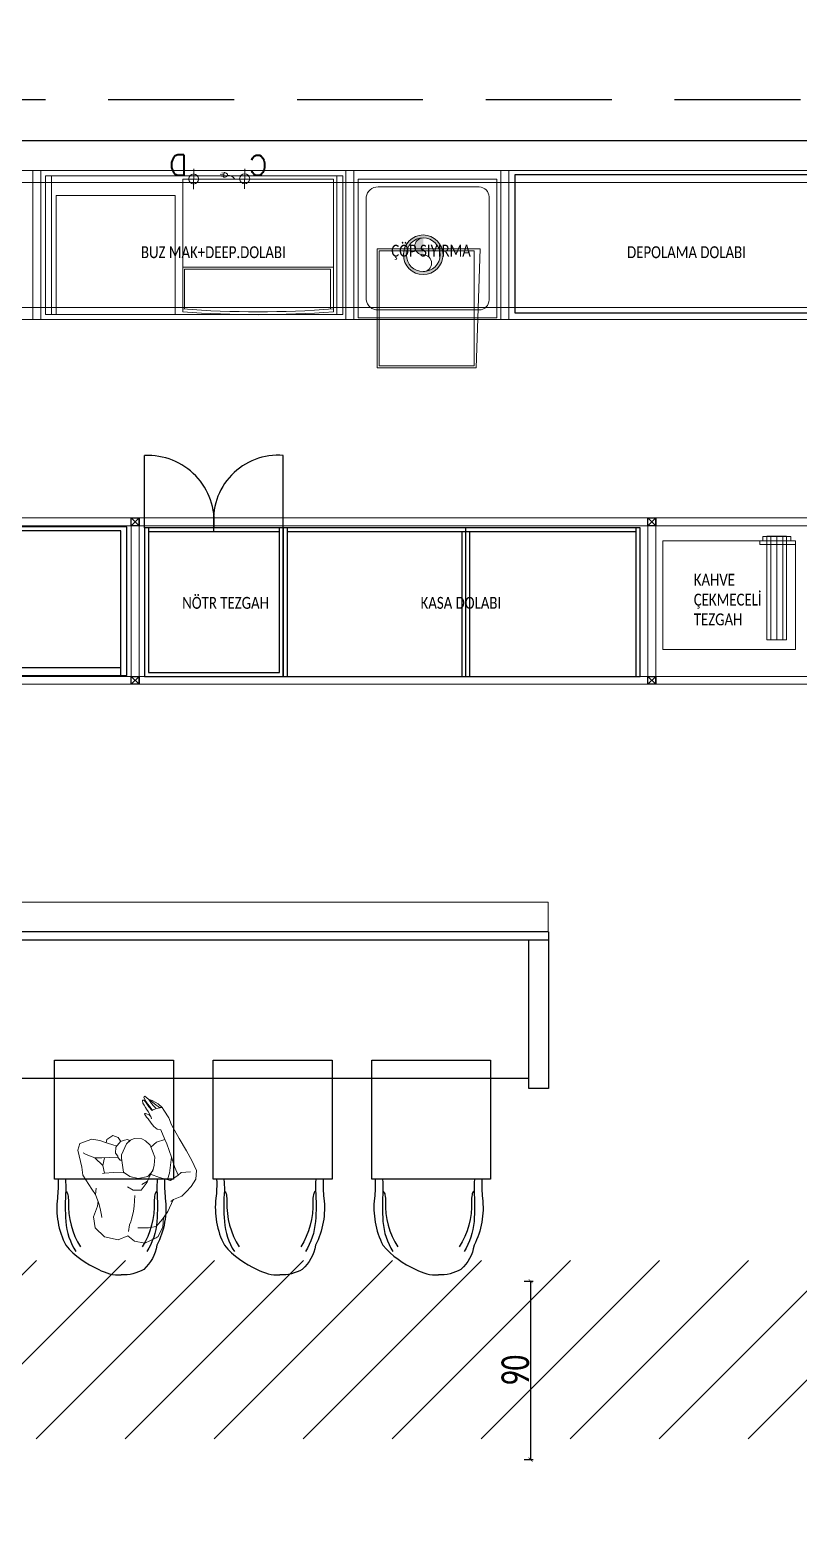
# Model space of a CAD drawing. Header units: millimetres. Extents: x -24 to 530668, y -246875 to -2983.
# Drawn here: x 259791 to 260178, y -122613 to -121855 of the extents above; entities that cross this region are included whole.
import ezdxf

# ---------------------------------------------------------------- set-up
doc = ezdxf.new("R2010")
doc.units = ezdxf.units.MM
doc.header["$PDMODE"] = 2
doc.linetypes.add('DASHED2', pattern=[9.524999999999995, 6.349999999999998, -3.174999999999998])
doc.layers.get('0').update_dxf_attribs({"lineweight": 20})
for name, color, linetype in [('0-HSL-HTC', 253, 'Continuous'), ('a_grid_label_1_1', 9, 'Continuous'), ('a_outline_02', 1, 'Continuous'), ('a_structure_steel structure_elevation2', 9, 'Continuous'), ('Kıtc-014 Elk Tes İşaretler', 1, 'Continuous'), ('yazı', 11, 'Continuous')]:
    doc.layers.add(name, color=color, linetype=linetype)
for name, color, linetype, lineweight in [('A-RCON-1', 8, 'Continuous', 5), ('ahsap', 34, 'Continuous', 25), ('alçıpan', 12, 'Continuous', 20), ('demir-1', 103, 'Continuous', 20), ('KP', 167, 'Continuous', 30), ('makineekipman', 156, 'Continuous', 20), ('mutfak ekipmanları', 167, 'Continuous', 25), ('t_mob kesit', 32, 'Continuous', 25), ('tefrişoturum', 59, 'Continuous', 25), ('tezgahekipman', 146, 'Continuous', 20), ('ölçü', 251, 'Continuous', 5)]:
    doc.layers.add(name, color=color, linetype=linetype, lineweight=lineweight)
doc.styles.add('SIMPLEX', font='SIMPLEX')
doc.styles.add('text2', font='calibri.ttf', dxfattribs={"width": 0.8})
doc.styles.add('Ölçü50', font='calibri.ttf', dxfattribs={"width": 0.7})
doc.dimstyles.new('olcu10', dxfattribs={"dimtxt": 14, "dimasz": 2, "dimexe": 1.25, "dimexo": 0.625, "dimgap": 0.5, "dimtad": 1, "dimdec": 1, "dimrnd": 0.5, "dimzin": 9, "dimtxsty": 'Ölçü50', "dimblk": 'ARCHTICK', "dimcen": 2, "dimclrd": 256, "dimclre": 256, "dimclrt": 6, "dimazin": 2, "dimtfac": 1, "dimtdec": 1, "dimtix": 1, "dimtmove": 0, "dimatfit": 3, "dimldrblk": 'ARCHTICK', "dimfxl": 1, "dimlwd": -1, "dimarcsym": 0})

# ---------------------------------------------------------------- blocks, each defined once
blk = doc.blocks.new('fdg')
at = {"layer": 'KP'}
blk.add_lwpolyline([(249315.4984521661, -96505.9999370499), (249319.4984521661, -96505.9999370499), (249319.4984521661, -96509.9999370499), (249315.4984521661, -96509.9999370499), (249315.4984521661, -96505.9999370499), (249319.4984521661, -96509.9999370499), (249319.4984521661, -96505.9999370499), (249315.4984521661, -96509.9999370499)], dxfattribs=at)
blk = doc.blocks.new('ADF')
at = {"layer": 'ahsap', "ltscale": 50}
for p, q in [((259780.9099989096, -105638.123011087, -2.431912466006102e-06), (259780.9099989096, -105601.6578695428, -2.431912466006102e-06)), ((259850.9099989096, -105638.123011087, -2.431912466006102e-06), (259850.9099989096, -105601.6578695428, -2.431912466006102e-06)), ((259782.9099989096, -105638.123011087, -2.431912466006102e-06), (259782.9099989096, -105711.123011087, -2.431912466006102e-06)), ((259848.9099989096, -105640.123011087, -2.431912466006102e-06), (259782.9099989096, -105640.123011087, -2.431912466006102e-06)), ((259815.9099989096, -105640.123011087, -2.431912466006102e-06), (259815.9099989096, -105638.123011087, -2.431912466006102e-06)), ((259848.9099989096, -105711.123011087, -2.431912466006102e-06), (259848.9099989096, -105638.123011087, -2.431912466006102e-06)), ((259852.9099989096, -105638.123011087, -2.431912466006102e-06), (259852.9099989096, -105713.123011087, -2.431912466006102e-06)), ((260028.9099989096, -105640.123011087, -2.574345830158167e-06), (259852.9099989096, -105640.123011087, -2.431912466006102e-06)), ((259940.9099989096, -105640.123011087, -2.431912466006102e-06), (259940.9099989096, -105713.123011087, -2.431912466006102e-06)), ((259942.9099989096, -105638.123011087, -2.431912466006102e-06), (259942.9099989096, -105713.123011087, -2.431912466006102e-06)), ((259944.9099989096, -105640.123011087, -2.431912466006102e-06), (259944.9099989096, -105713.123011087, -2.431912466006102e-06)), ((260028.9099989096, -105713.123011087, -2.574345830158167e-06), (260028.9099989096, -105638.123011087, -2.574345830158167e-06)), ((259782.9099989096, -105711.123011087, -2.431912466006102e-06), (259848.9099989096, -105711.123011087, -2.431912466006102e-06))]:
    blk.add_line(p, q, dxfattribs=at)
at = {"layer": 'ahsap', "ltscale": 50, "elevation": -2.431912466006102e-06}
for points in [[(259780.9099989096, -105713.123011087), (259850.9099989096, -105713.123011087), (259850.9099989096, -105638.123011087), (259780.9099989096, -105638.123011087)], [(259850.9099989096, -105638.123011087), (259850.9099989096, -105713.123011087), (260030.9099989096, -105713.123011087), (260030.9099989096, -105638.123011087)]]:
    blk.add_lwpolyline(points, close=True, dxfattribs=at)
at = {"layer": 'ahsap', "ltscale": 50}
for centre, radius, start, end in [((259782.5283755971, -105635.1339521291, -2.431912466006102e-06), 33.51517937339063, 354.883264324882, 92.76776758079079), ((259848.2563594101, -105634.1402853864, -2.431912466006102e-06), 32.59062965996265, 85.32961316217099, 187.0193549305844)]:
    blk.add_arc(centre, radius, start, end, dxfattribs=at)
at = {"layer": 'yazı', "char_height": 6, "attachment_point": 7, "style": 'text2'}
for s, insert in [('NÖTR TEZGAH', (259799.9276596974, -105679.0491615734)), ('KASA DOLABI', (259920.1871834902, -105679.0491615734))]:
    blk.add_mtext_dynamic_manual_height_columns(s, width=527.0079382135591, gutter_width=12.5, heights=[0], dxfattribs=dict(at, insert=insert))
blk = doc.blocks.new('qqq')
at = {"layer": 'makineekipman'}
for p, q in [((242467.1761374311, -92708.61075372502, 4.398681754048055e-06), (242485.2487368013, -92708.61075372502, 4.398681754048055e-06)), ((242472.8174168848, -92704.31842588805, 4.398681754048055e-06), (242472.8174186524, -92756.61845398284, 4.398681754048055e-06)), ((242475.8121970965, -92704.32328654392, 4.398681754048055e-06), (242475.7692702749, -92756.6184539294, 4.398681754048055e-06)), ((242478.8311050917, -92704.3151758768, 4.398681754048055e-06), (242478.8311068874, -92756.61845398284, 4.398681754048055e-06))]:
    blk.add_line(p, q, dxfattribs=at)
at = {"layer": 'makineekipman', "extrusion": (6.331099400000006e-09, 1.52846034e-08, 1), "elevation": 0.0001212979607465997}
blk.add_lwpolyline([(242418.2487368014, -92761.58917796088), (242485.2487368014, -92761.58917796088), (242485.2487368015, -92706.6184539831), (242418.2487368014, -92706.6184539831)], dxfattribs=at)
at = {"layer": 'makineekipman', "elevation": 3.923849299047904e-06}
for points in [[(242418.2487368014, -92761.58917796088), (242418.2487368014, -92706.6184539831)], [(242485.2487368014, -92761.58917796088), (242485.2487368014, -92752.08223503653)]]:
    blk.add_lwpolyline(points, dxfattribs=at)
at = {"layer": 'makineekipman', "extrusion": (6.331099400000006e-09, 1.52846034e-08, 1), "elevation": 0.0001226129989162089, "flags": 128}
blk.add_lwpolyline([(242485.2487368015, -92706.6184539831), (242467.1761374312, -92706.6184539831), (242467.1761374312, -92708.61075372517), (242467.1761374312, -92706.6184539831), (242485.2487368015, -92706.6184539831), (242485.2487368015, -92708.60845926648)], close=True, dxfattribs=at)
at = {"layer": 'makineekipman', "extrusion": (-1.129085379999999e-08, 1.398315180000015e-08, 1)}
for points, elevation in [([(242468.8073923943, -92704.59579539398), (242482.8041367379, -92704.59579539398), (242482.8041367379, -92706.61845398304), (242468.8073923943, -92706.61845398304)], -0.004029583609138482), ([(242470.8097425456, -92704.3151758769), (242480.728796556, -92704.3151758769), (242480.7287972802, -92756.61845392949), (242470.8097432699, -92756.61845392949)], -0.004029602293435992)]:
    blk.add_lwpolyline(points, close=True, dxfattribs=dict(at, elevation=elevation))
blk = doc.blocks.new('PD')
at = {"layer": 'mutfak ekipmanları'}
for p, q in [((259693.1057549852, -106262.8009169944), (259442.9712570976, -106262.8009169944)), ((259442.9712570976, -106262.8009169944), (259442.9712570976, -106337.8009169944)), ((259690.1057556391, -106264.8009169944), (259445.9712570976, -106264.8009169944)), ((259445.9712570976, -106264.8009169944), (259445.9712570976, -106337.8009169944)), ((259690.1057556391, -106337.8009169944), (259690.1057556391, -106264.8009169944)), ((259693.1057549852, -106337.8009169944), (259693.1057549852, -106262.8009169944)), ((259503.3940288738, -106299.9053172372), (259509.9945568241, -106288.9263943067)), ((259511.3673169026, -106292.8413735993), (259508.8374913007, -106297.3103621559)), ((259510.1134470028, -106302.445264611), (259516.7139749531, -106291.4663416805)), ((259606.5987919498, -106303.4301214168), (259613.1993199002, -106292.4511984862)), ((259613.3182100788, -106305.9700687906), (259619.9187380292, -106294.99114586)), ((259614.5720799786, -106296.3661777789), (259612.0422543767, -106300.8351663354)), ((259445.9712570976, -106333.8009169944), (259690.1057556391, -106333.8009169944)), ((259442.9712570976, -106337.8009169944), (259693.1057549852, -106337.8009169944))]:
    blk.add_line(p, q, dxfattribs=at)
at = {"layer": 'yazı', "insert": (259546.3366004851, -106304.3313941907, 2.431912466006102e-06), "char_height": 6, "attachment_point": 1, "style": 'text2'}
blk.add_mtext_dynamic_manual_height_columns('PASTA DOLABI', width=527.0079382135591, gutter_width=12.5, heights=[0], dxfattribs=at)
blk = doc.blocks.new('buz makinası')
for p, q in [((1.458530313335359, 65.66259153801364), (1.458530313393566, 45.48663729289546)), ((75.11871145712213, 65.61994018178665), (75.0609063595184, 45.48663729289546)), ((75.0609063595184, 45.48663729289546), (1.458530313393566, 45.48663729289546)), ((0.1275688881869428, 44.43177454706165), (76, 44.43177454706165)), ((44.7467850955436, -5.209422904474195), (44.77595553884746, 4.950535219715674)), ((65.41148520458955, 0.0145852216810454), (75.67655614111573, 0)), ((70.47687904501798, -5.079979062080382), (70.50604948838009, 5.079979062080382)), ((55.4083181572496, -0.9631379786878824), (55.15350922895597, -3.343392040871548)), ((55.18943375424715, -3.007809226255632), (56.19981274392921, -3.115971456369151)), ((55.27688936097547, -2.190857620182213), (57.08493597409688, -2.384411084552993)), ((55.36434496776202, -1.373906014079693), (56.37472395744407, -1.48206824416411))]:
    blk.add_line(p, q)
blk.add_lwpolyline([(76, 67), (76, 0), (0, 0), (0, 67)])
blk.add_lwpolyline([(55.15350922895597, -3.343392040871548, -0.0633238193078893), (54.40171077504055, -3.164884410594822, -0.0763896961298232), (53.84232482657536, -2.850453399034448, -0.1071319581670139), (53.45603337557986, -2.385051162447779, -0.1475501774957014), (53.37384627159917, -1.949111254274611, -0.1475501774957077), (53.54644922935404, -1.540446914528728, -0.1071319581670263), (54.02250194770751, -1.16735961069935, -0.0763896961298179), (54.63576974614989, -0.9784625281172336, -0.0633238193078845), (55.4083181572496, -0.9631379786878824, -0.0633238193078907)], format="xyb")
for centre in [(44.76137031719554, -0.129443842364708), (70.49146426666994, 0)]:
    blk.add_circle(centre, 2.54)
for centre, radius, start, end in [((38, -432.8157253130629), 501.2581762627152, 85.65227943503493, 94.34772056496507), ((38, -432.8157253130629), 499.815877476437, 85.63970914993017, 94.34772056496507), ((53.42612400947837, 2.526764935813844), 4.470318751375216, 216.6875177767137, 269.2772031238607)]:
    blk.add_arc(centre, radius, start, end)
at = {"style": 'SIMPLEX', "text_generation_flag": 4}
for s, p in [('C', (33.38390795281157, -1.809784091077744)), ('D', (73.76547943084734, -1.981484098156214))]:
    blk.add_text(s, height=10.16000000000267, rotation=359.8354974826202, dxfattribs=at).set_placement(p)
blk = doc.blocks.new('kademeli tezgah')
for p, q in [((3.000015499908753, -70, -1.417171394e-07), (3.000015499908753, 0, -1.417171394e-07)), ((153.0000154999088, 0, -1.417171394e-07), (3.000015499908753, 0, -1.417171394e-07)), ((6.000015499908752, -70, -1.417171394e-07), (6.000015499908752, 0, -1.417171394e-07)), ((150.0000154999088, -70, -1.417171394e-07), (150.0000154999088, 0, -1.417171394e-07)), ((153.0000154999124, -70, -1.417171394e-07), (153.0000154999088, 0, -1.417171394e-07)), ((153.0000154999088, -70, -1.417171394e-07), (3.000015499908753, -70, -1.417171394e-07))]:
    blk.add_line(p, q)
at = {"extrusion": (-1.2821192e-09, 2.1354681e-09, 1), "elevation": -3.3618888e-07}
blk.add_lwpolyline([(147.6230475309156, -10), (147.6230472047099, -70), (87.62304687850416, -69.99999971634281), (87.62304720470988, -9.999999716343721)], close=True, dxfattribs=at)
at = {"extrusion": (1.2820823e-09, -2.1354701e-09, -1), "zscale": -1, "rotation": 180.0000002670029}
blk.add_blockref('buz makinası', (-7.743517464238852, -1.653449662566375, -1.45089547598e-05), dxfattribs=at)
blk = doc.blocks.new('çöpsıyırma')
at = {"layer": 'makineekipman', "extrusion": (1.733410113292138e-08, 6.735343864008347e-11, 1)}
h = blk.add_hatch(color=256, dxfattribs=at)
edge = h.paths.add_edge_path(flags=17)
edge.add_arc((31.78631205810234, -38.19972465268802), 8.500000000000007, 0, 360)
edge = h.paths.add_edge_path()
edge.add_arc((31.78631205810234, -38.19972465268802), 10.00000000000001, 0, 360)
edge = h.paths.add_edge_path(flags=16)
edge.add_arc((31.78631205810234, -33.94972465268802), 4.250000000000004, 90, 270)
at = {"layer": 'makineekipman', "extrusion": (1.733410113292138e-08, 6.735343864008343e-11, 1)}
blk.add_lwpolyline([(68.99999999982539, 1.164153218269348e-10), (-1.000000000174623, 1.164153218269348e-10), (-1.000000000174623, -69.9999999998836), (68.99999999982539, -69.9999999998836)], close=True, dxfattribs=at)
blk.add_lwpolyline([(59.9999999998254, -3.999999999883586), (8.99999999982538, -3.999999999883586, 0.3750113389037745), (2.999999999825378, -8.999999999883586), (2.999999999825378, -60.9999999998836, 0.3750113389037745), (8.999999999825379, -65.9999999998836), (59.9999999998254, -65.9999999998836, 0.4142135623730951), (64.99999999982539, -60.9999999998836), (64.99999999982539, -8.999999999883586, 0.4142135623730951)], format="xyb", close=True, dxfattribs=at)
for points, elevation in [([(60.54806539107837, -35.19975702796365), (58.54806539107837, -95.19975702796366), (8.548065391078357, -95.19975702796366), (8.548065391078357, -35.19975702796365)], -1.313389132110269e-05), ([(57.54806539107837, -36.19975702796365), (57.54806539107837, -94.19975702796366), (9.548065391078357, -94.19975702796366), (9.548065391078357, -36.19975702796365)], -1.313389132110325e-05)]:
    blk.add_lwpolyline(points, close=True, dxfattribs=dict(at, elevation=elevation))
for radius in [10, 8.5]:
    blk.add_circle((31.78631205804414, -38.19972465265892), radius, dxfattribs=at)
for centre, start, end in [((31.78631205804414, -33.94972465265892), 90, 270), ((31.78631205804414, -42.44972465265892), 270, 90)]:
    blk.add_arc(centre, 4.25, start, end, dxfattribs=at)
blk = doc.blocks.new('dada')
for p, q in [((219967.8187333976, -31810.10482326217), (219965.6273052227, -31815.2904005551)), ((219973.4297527905, -31806.8618306515), (219967.8187333976, -31810.10482326217)), ((219980.4856698812, -31806.96618437461), (219973.4297527905, -31806.8618306515)), ((219984.7079820423, -31810.00849674895), (219980.4856698812, -31806.96618437461)), ((219984.2825399424, -31815.56332567588), (219984.5506578094, -31812.1366389624)), ((219988.5610425697, -31808.21842904549), (219984.7079820423, -31810.00849674895)), ((219993.9071640513, -31808.37094602522), (219988.5610425697, -31808.21842904549)), ((219998.8760066897, -31812.25611538973), (219993.9071640513, -31808.37094602522)), ((219999.6707004234, -31813.15516284641), (219998.8760066897, -31812.25611538973)), ((219965.6273052227, -31815.2904005551), (219966.3176452338, -31821.02182808958)), ((219966.7350601243, -31822.57107951), (219967.9311143297, -31820.29937924046)), ((219967.9311143297, -31820.29937924046), (219969.4000936557, -31817.12863151517)), ((219969.4000936557, -31817.12863151517), (219969.8014541273, -31816.05298545092)), ((219984.571519482, -31817.25706686612), (219984.2825399424, -31815.56332567588)), ((219984.6036283198, -31818.70196456343), (219984.571519482, -31817.25706686612)), ((219984.6036283198, -31820.51611389566), (219984.6036283198, -31818.70196456343)), ((219984.7240364612, -31822.7797869553), (219984.6036283198, -31820.51611389566)), ((219993.9553273079, -31816.30182894386), (219988.7697500149, -31815.09774752866)), ((219997.5916531805, -31817.9474068775), (219993.9553273079, -31816.30182894386)), ((219999.7268908894, -31822.23393671375), (219997.5916531805, -31817.9474068775)), ((220000.906890676, -31818.54142037474), (219999.6707004234, -31813.15516284641)), ((220000.1764146177, -31823.1490385893), (220000.906890676, -31818.54142037474)), ((219964.1021354306, -31826.48835771225), (219961.5494828313, -31828.75203077283)), ((219963.5562851892, -31829.8035952083), (219964.1021354306, -31826.48835771225)), ((219964.1021354306, -31826.48835771225), (219966.7350601243, -31822.57107951)), ((219966.3176452338, -31821.02182808958), (219966.1007320164, -31823.51507609218)), ((219983.4316557427, -31830.56618010413), (219984.3628120367, -31825.27624908809)), ((219984.3628120367, -31825.27624908809), (219984.7240364612, -31822.7797869553)), ((220001.5892034777, -31826.61679306321), (219999.7268908894, -31822.23393671375)), ((220002.812862759, -31832.98161714871), (220001.5892034777, -31826.61679306321)), ((219955.5290757574, -31834.57978482053), (219954.1564229445, -31838.39270930059)), ((219961.5494828313, -31828.75203077283), (219955.5290757574, -31834.57978482053)), ((219981.9947852543, -31833.11883270342), (219978.9364184608, -31834.0178801601)), ((219985.9200906666, -31833.88944480915), (219981.9947852543, -31833.11883270342)), ((219988.0151923284, -31838.63352558363), (219985.9200906666, -31833.88944480915)), ((220002.9297474528, -31833.11080549445), (220001.8621285984, -31831.93080570709)), ((220006.6623998386, -31835.82400228243), (220002.9297474528, -31833.11080549445)), ((220008.267841725, -31838.35257325295), (220006.6623998386, -31835.82400228243)), ((219954.1564229445, -31838.39270930059), (219950.2873079983, -31846.23529291499)), ((219964.2643284123, -31841.56198145051), (219959.3981907036, -31844.47733404927)), ((219964.2466252003, -31845.64127941683), (219964.2643284123, -31841.56198145051)), ((219965.9483935999, -31838.13583859868), (219964.2643284123, -31841.56198145051)), ((219965.9483935999, -31838.13583859868), (219964.9771012587, -31837.71039649818)), ((219970.2750594838, -31839.4683553639), (219965.9483935999, -31838.13583859868)), ((219975.2760109598, -31840.4155660772), (219970.2750594838, -31839.4683553639)), ((219975.1475756089, -31840.73665445458), (219972.5628141719, -31847.45542874906)), ((219978.8240375288, -31839.44427373607), (219975.1475756089, -31840.73665445458)), ((219983.2068938786, -31839.40413768843), (219978.8240375288, -31839.44427373607)), ((219987.6379134851, -31841.50726655938), (219983.2068938786, -31839.40413768843)), ((219988.0713827943, -31839.18740303416), (219985.6551459042, -31836.8534129753)), ((219989.3878451411, -31844.89474893987), (219987.6379134851, -31841.50726655938)), ((219988.0713827943, -31839.18740303416), (219988.0151923284, -31838.63352558363)), ((219988.4727432659, -31841.62767470136), (219988.0713827943, -31839.18740303416)), ((219989.0988656016, -31844.07597357847), (219988.4727432659, -31841.62767470136)), ((219993.4646748132, -31842.31559024818), (219988.641314664, -31842.96019146659)), ((219999.271145249, -31842.09529755797), (219993.4646748132, -31842.31559024818)), ((219997.9296475574, -31845.56643866535), (219997.6077075994, -31842.2297154085)), ((219999.271145249, -31842.09529755797), (220002.3437611642, -31845.7054970923)), ((220010.106072685, -31841.56345702588), (220008.267841725, -31838.35257325295)), ((220011.4867527073, -31845.76971476778), (220010.106072685, -31841.56345702588)), ((219950.2873079983, -31846.23529291499), (219950.447852187, -31849.80740111202)), ((219950.447852187, -31849.80740111202), (219955.802000878, -31853.25910116799)), ((219954.9077826402, -31845.06717924561), (219953.1080794733, -31845.58927202571)), ((219959.3981907036, -31844.47733404927), (219954.9077826402, -31845.06717924561)), ((219962.8418635499, -31845.247946155), (219959.3981907036, -31844.47733404927)), ((219970.6202294894, -31847.49556479576), (219962.8418635499, -31845.247946155)), ((219969.0790052784, -31849.15719714828), (219968.5813182937, -31852.23161836129)), ((219970.5881206517, -31848.02536061846), (219969.0790052784, -31849.15719714828)), ((219970.965399495, -31847.20658525612), (219970.5881206517, -31848.02536061846)), ((219972.1694809097, -31846.31556500934), (219970.965399495, -31847.20658525612)), ((219972.1694809097, -31846.31556500934), (219972.9201586505, -31846.52655505735)), ((219972.5628141719, -31847.45542874906), (219972.1694809097, -31849.01270737845)), ((219972.1694809097, -31849.01270737845), (219973.4136983716, -31854.95284235824)), ((219988.9062125753, -31851.81420347068), (219989.40389956, -31847.79257154532)), ((219989.40389956, -31845.85801407203), (219989.0988656016, -31844.07597357847)), ((219989.40389956, -31847.79257154532), (219989.3878451411, -31844.89474893987)), ((219997.0136941015, -31853.7246793152), (219997.9296475574, -31845.56643866535)), ((219997.0136941015, -31853.7246793152), (219999.9677071724, -31848.98059854071)), ((219999.9677071724, -31848.98059854071), (220002.3437611642, -31845.7054970923)), ((220002.3437611642, -31845.7054970923), (220003.5398153696, -31847.2708029316)), ((220003.5398153696, -31847.2708029316), (220008.0350526516, -31848.65148295436)), ((220007.3768214781, -31854.47120979216), (220010.8365487432, -31850.10440786157)), ((220010.8365487432, -31850.10440786157), (220011.4867527073, -31845.76971476778)), ((220010.8365487432, -31850.10440786157), (220010.8365487432, -31850.10440786157)), ((219955.802000878, -31853.25910116799), (219959.8958776883, -31853.53202628877)), ((219959.8958776883, -31853.53202628877), (219963.4834174273, -31853.17397701806)), ((219963.1549247177, -31854.84848863605), (219963.3556049535, -31853.17882907364)), ((219965.6433596415, -31857.48944053866), (219963.1549247177, -31854.84848863605)), ((219963.4834174273, -31853.17397701806), (219967.2889375751, -31852.84168627739)), ((219968.5090734088, -31857.12018890467), (219965.6433596415, -31857.48944053866)), ((219967.2889375751, -31852.84168627739), (219968.8221345766, -31852.86576790616)), ((219970.315195531, -31855.52277422763), (219968.5090734088, -31857.12018890467)), ((219968.5813182937, -31852.23161836129), (219970.18676018, -31855.43447492432)), ((219968.5813182937, -31852.23161836129), (219968.5813182937, -31852.23161836129)), ((219970.18676018, -31855.43447492432), (219971.9607734645, -31856.55828424424)), ((219971.9607734645, -31856.55828424424), (219973.3896167434, -31857.24862425562)), ((219973.3896167434, -31857.24862425562), (219974.2986825771, -31857.09719472818)), ((219973.4136983716, -31854.95284235824), (219974.9308409543, -31857.3610051877)), ((219974.2986825771, -31857.09719472818), (219973.9987185846, -31855.88144587141)), ((219974.9308409543, -31857.3610051877), (219976.5603644689, -31858.48481450856)), ((219976.5603644689, -31858.48481450856), (219980.2849896453, -31859.19923614778)), ((219982.4443089826, -31858.75773962933), (219985.0932880951, -31857.08808006693)), ((219985.0932880951, -31857.08808006693), (219988.9062125753, -31851.81420347068)), ((219985.7996825251, -31856.20508703005), (219987.9028113963, -31859.36780754544)), ((219993.1686607835, -31859.66481429499), (219997.0136941015, -31853.7246793152)), ((219998.7234897105, -31863.71855505809), (220003.6682507206, -31858.46876008969)), ((220003.6682507206, -31858.46876008969), (220007.3768214781, -31854.47120979216)), ((219980.2849896453, -31859.19923614778), (219982.4443089826, -31858.75773962933)), ((219986.8030837041, -31865.86984718565), (219984.8604990216, -31866.76889464233)), ((219988.5677589089, -31865.90963839062), (219986.8030837041, -31865.86984718565)), ((219987.9028113963, -31859.36780754544), (219991.6434909916, -31861.5752901395)), ((219988.5677589089, -31865.90963839062), (219991.6434909916, -31861.5752901395)), ((219991.6434909916, -31861.5752901395), (219993.1686607835, -31859.66481429499)), ((219993.3372321817, -31869.50617305815), (219998.7234897105, -31863.71855505809)), ((219980.0843094096, -31870.44535656154), (219978.8160103194, -31871.79392774656)), ((219978.8160103194, -31871.79392774656), (219978.8641735759, -31872.05079844847)), ((219978.8641735759, -31872.05079844847), (219979.1531531155, -31872.17120658953)), ((219979.1527900758, -31874.38074640811), (219980.2689352265, -31873.42345126134)), ((219979.1531531155, -31872.17120658953), (219981.2161459395, -31871.84209100317)), ((219981.0475745414, -31869.81923422657), (219980.0843094096, -31870.44535656154)), ((219980.2689352265, -31873.42345126134), (219981.4970268902, -31872.1621443785)), ((219983.158730622, -31868.06930256981), (219981.0475745414, -31869.81923422657)), ((219981.2161459395, -31871.84209100317), (219982.1794110713, -31871.28018634274)), ((219981.4970268902, -31872.1621443785), (219982.1794110713, -31871.28018634274)), ((219982.1794110713, -31871.28018634274), (219982.7252613127, -31870.18045865066)), ((219984.8604990216, -31866.76889464233), (219983.158730622, -31868.06930256981)), ((219991.2180488916, -31872.74916566882), (219987.8768357517, -31875.8568393809)), ((219993.3372321817, -31869.50617305815), (219991.2180488916, -31872.74916566882)), ((219976.2713849294, -31878.09528715044), (219976.6566909822, -31876.8671241074)), ((219976.4078474898, -31878.38426669009), (219976.2713849294, -31878.09528715044)), ((219976.7851263331, -31878.45651157453), (219976.4078474898, -31878.38426669009)), ((219976.4800923746, -31879.78100113078), (219978.1176430988, -31877.91868854288)), ((219976.616554935, -31880.36698741998), (219976.4800923746, -31879.78100113078)), ((219976.8814528462, -31880.615830912), (219976.616554935, -31880.36698741998)), ((219976.6566909822, -31876.8671241074), (219977.5156023913, -31876.05637595497)), ((219977.8607723969, -31877.76617156409), (219976.7851263331, -31878.45651157453)), ((219979.1555914146, -31879.29314953248), (219976.8814528462, -31880.615830912)), ((219977.5156023913, -31876.05637595497), (219978.4547858949, -31875.02889314734)), ((219978.6715205496, -31877.01161387723), (219977.8607723969, -31877.76617156409)), ((219978.1176430988, -31877.91868854288), (219979.0487993929, -31877.16413085602)), ((219978.4547858949, -31875.02889314734), (219979.1527900758, -31874.38074640811)), ((219980.1324726662, -31875.8316140908), (219978.6715205496, -31877.01161387723)), ((219979.0487993929, -31877.16413085602), (219980.260908017, -31876.21692014366)), ((219981.039547332, -31877.68589946974), (219979.1555914146, -31879.29314953248)), ((219981.2458448934, -31878.56295809589), (219979.1555914146, -31879.29314953248)), ((219979.4418951173, -31879.51725859913), (219979.1555914146, -31879.29314953248)), ((219981.0336153805, -31879.23450300258), (219979.4418951173, -31879.51725859913)), ((219982.06766917, -31874.36340160176), (219980.1324726662, -31875.8316140908)), ((219980.260908017, -31876.21692014366), (219981.2803636149, -31875.31787268698)), ((219984.2877995938, -31878.28020231679), (219981.0336153805, -31879.23450300258)), ((219982.2115199091, -31876.84304247864), (219981.039547332, -31877.68589946974)), ((219983.4742533857, -31877.43193497855), (219981.2458448934, -31878.56295809589)), ((219981.2803636149, -31875.31787268698), (219982.2275743279, -31874.55528779115)), ((219982.2275743279, -31874.55528779115), (219982.06766917, -31874.36340160176)), ((219982.2115199091, -31876.84304247864), (219983.8633408775, -31875.8767784673)), ((219982.2275743279, -31874.55528779115), (219983.8633408775, -31875.8767784673)), ((219985.165176326, -31876.82246678203), (219983.4742533857, -31877.43193497855)), ((219983.8633408775, -31875.8767784673), (219986.6805280104, -31877.05314712293)), ((219986.6805280104, -31877.05314712293), (219984.2877995938, -31878.28020231679)), ((219985.9787222246, -31876.82246678203), (219985.165176326, -31876.82246678203)), ((219987.8768357517, -31875.8568393809), (219986.6805280104, -31877.05314712293))]:
    blk.add_line(p, q)
blk = doc.blocks.new('_ArchTick')
at = {"color": 0, "linetype": 'ByBlock', "const_width": 0.15}
blk.add_lwpolyline([(-0.5, -0.5), (0.5, 0.5)], dxfattribs=at)
blk = doc.blocks.new('*D708')
at = {"layer": 'DEFPOINTS', "color": 0, "transparency": 16777216}
for p in [(260039.2916870474, -122486.6103743406), (260039.2916870474, -122576.6103743406), (260043.0951612188, -122576.6103743406)]:
    blk.add_point(p, dxfattribs=at)
at = {"layer": 'Kıtc-014 Elk Tes İşaretler', "lineweight": -2, "transparency": 16777216}
for p, q in [((260039.9166870474, -122486.6103743406), (260044.3451612188, -122486.6103743406)), ((260039.9166870474, -122576.6103743406), (260044.3451612188, -122576.6103743406))]:
    blk.add_line(p, q, dxfattribs=at)
at = {"layer": 'Kıtc-014 Elk Tes İşaretler', "transparency": 16777216}
blk.add_line((260043.0951612188, -122486.6103743406), (260043.0951612188, -122576.6103743406), dxfattribs=at)
at = {"layer": 'Kıtc-014 Elk Tes İşaretler', "transparency": 16777216, "xscale": 2, "yscale": 2, "zscale": 2}
for p, rotation in [((260043.0951612188, -122486.6103743406), 90), ((260043.0951612188, -122576.6103743406), 270)]:
    blk.add_blockref('_ArchTick', p, dxfattribs=dict(at, rotation=rotation))
at = {"layer": 'Kıtc-014 Elk Tes İşaretler', "color": 6, "transparency": 16777216, "insert": (260035.4228535265, -122531.6103743405), "char_height": 14, "attachment_point": 5, "rotation": 90, "style": 'Ölçü50'}
blk.add_mtext('90', dxfattribs=at)

msp = doc.modelspace()

# ---------------------------------------------------------------- hatches: boundary and pattern name
at = {"layer": '0-HSL-HTC'}
h = msp.add_hatch(dxfattribs=at)
h.set_pattern_fill('ANSI33', color=12, angle=90, style=0)
h.set_pattern_definition([(135, (232235.5271859891, -137040.4798069559), (-4.490128060534577, -4.490128060534577), []), (135, (232235.5271859891, -137035.9896769559), (-4.490128060534577, -4.490128060534577), [3.175, -1.5875])])
edge = h.paths.add_edge_path()
edge.add_arc((260555.2839291609, -122710.4790656048), 30, 0, 360)
edge = h.paths.add_edge_path()
edge.add_arc((259730.527185989, -122710.4790656047), 30, 0, 360)
h.paths.add_polyline_path([(259283.027185989, -121855.4798069561), (259353.027185989, -121855.4798069561), (259353.027185989, -121925.4798069561), (259283.027185989, -121925.4798069561)])
at = {"layer": 'a_structure_steel structure_elevation2', "true_color": 0xed1f24}
h = msp.add_hatch(dxfattribs=at)
h.set_pattern_fill('ANSI31', color=240, scale=10)
h.set_pattern_definition([(45, (0, 199.1880607652711), (-22.45064030267288, 22.45064030267288), [])])
h.paths.add_polyline_path([(260405.7151918827, -123808.0975132076), (260094.2970107876, -123808.0975132076), (260094.2970107876, -124274.6256010479), (260004.9639873293, -124274.6256010479), (260004.9639873293, -123718.0975132076), (260315.7151918827, -123718.0975132076), (260315.7151918827, -123258.3551781475), (259859.0167811234, -123258.3551781475), (259859.0167811234, -123497.6740384036), (259769.0167811234, -123497.6740384036), (259769.0167811234, -123168.3551781475), (260207.5260941532, -123168.3551781475), (260207.5260941532, -122566.1507538171), (259130.0867614544, -122566.1507538171), (259130.0867614544, -122476.1507538171), (260297.5260941532, -122476.1507538171), (260297.5260941532, -123168.3551781475), (260960.9319998899, -123168.3551781475), (260960.9319998899, -123505.4549953182), (260870.9319998899, -123505.4549953182), (260870.9319998899, -123258.3551781475), (260405.7151918827, -123258.3551781475), (260405.7151918826, -123718.0975132076), (260888.6605650336, -123718.0975132076), (260888.6605650336, -123829.2697039975), (260706.336489603, -123829.2697039975), (260706.336489603, -124274.6256010479), (260616.336489603, -124274.6256010479), (260616.336489603, -123808.0975132076)])

# ---------------------------------------------------------------- linework, layer by layer
at = {"layer": 'a_grid_label_1_1', "linetype": 'DASHED2', "ltscale": 10}
msp.add_line((258877.5168830356, -121890.4798069313, -17966.19200973511), (262145.3104928758, -121890.4798069313, -17966.19200973511), dxfattribs=at)
at = {"layer": 'a_outline_02'}
msp.add_line((261363.0273657366, -121911.4148072193), (259353.027185989, -121911.4148072193), dxfattribs=at)
at = {"layer": 'alçıpan'}
for p, q in [((259283.0273657366, -121911.4148072193), (261363.0273657366, -121911.4148072193)), ((259283.0273657366, -121926.4148072193), (261353.0273656925, -121926.4148072193))]:
    msp.add_line(p, q, dxfattribs=at)
at = {"layer": 'demir-1'}
for p, q in [((260648.9026442239, -122101.521193889), (259583.0273657366, -122101.521193889)), ((260648.9026442239, -122105.521193889), (259583.0273657366, -122105.521193889))]:
    msp.add_line(p, q, dxfattribs=at)
for points in [[(259583.0273657366, -122185.5211938906), (259583.0273657366, -121926.4148072193), (259568.0273657366, -121926.4148072193), (259568.0273657366, -122185.5211938906), (260648.9026442239, -122185.521193889)], [(259583.0273657363, -121932.4148072197), (260821.0273657365, -121932.4148072198)], [(259791.9220277131, -121926.4148072193), (259791.9220277131, -122001.4148072193)], [(259795.9220277131, -121926.4148072193), (259795.9220277131, -122001.4148072193)], [(259583.0273657366, -121995.4148072192), (260821.0273657365, -121995.4148072192)], [(260821.0273657365, -122001.4148072192), (259583.0273657366, -122001.4148072192)], [(259841.5924465085, -122101.521193889), (259841.5924465085, -122185.521193889)], [(259845.5924465085, -122101.521193889), (259845.5924465085, -122185.521193889)], [(260102.2193559826, -122101.521193889), (260102.2193559826, -122185.521193889)], [(260106.2193559826, -122101.521193889), (260106.2193559826, -122185.521193889)], [(259587.0273657367, -122181.5211938916), (260648.9026442239, -122181.5211938893)], [(259602.1295513502, -122310.411498866), (260052.0253453155, -122310.411498866), (260052.0253453155, -122295.411498866), (259602.1295513502, -122295.411498866), (259602.1295513502, -122310.411498866)]]:
    msp.add_lwpolyline(points, dxfattribs=at)
for points, elevation in [([(259949.9204038638, -121926.4148072193), (259949.9204038638, -122001.4148072193)], 6.111818291260063e-05), ([(259953.9204038638, -121926.4148072193), (259953.9204038638, -122001.4148072193)], 6.111818291260063e-05), ([(260028.1251047493, -121926.4148072193), (260028.1251047493, -122001.4148072193)], -6.462291440931928e-07), ([(260032.1251047493, -121926.4148072193), (260032.1251047493, -122001.4148072193)], -6.462291440931928e-07)]:
    msp.add_lwpolyline(points, dxfattribs=dict(at, elevation=elevation))
at = {"layer": 'mutfak ekipmanları', "elevation": 1.662071273580726e-05}
msp.add_lwpolyline([(260035.3137331514, -121928.3426901204), (260200.3148910524, -121928.3426901204), (260200.3148910524, -121998.3426600185), (260035.3137331514, -121998.3426600185)], close=True, dxfattribs=at)
at = {"layer": 't_mob kesit'}
for p, q in [((260052.1156963477, -122310.411498866), (259602.2097417068, -122310.411498866)), ((259602.2097417068, -122314.411498866), (260052.1156963477, -122314.411498866))]:
    msp.add_line(p, q, dxfattribs=at)
for points in [[(260052.1156963477, -122310.411498866), (260052.1156963477, -122389.411498866), (260042.1156963477, -122389.411498866), (260042.1156963477, -122314.411498866)], [(260042.1156963477, -122384.411498866), (259612.2097417068, -122384.411498866)]]:
    msp.add_lwpolyline(points, dxfattribs=at)
for points in [[(259802.8926571481, -122375.1370852874), (259862.8926571481, -122375.1370852874), (259862.8926571481, -122435.1370852874), (259802.8926571481, -122435.1370852874)], [(259882.9080282894, -122375.1370852874), (259942.9080282894, -122375.1370852874), (259942.9080282894, -122435.1370852874), (259882.9080282894, -122435.1370852874)], [(259962.9233994307, -122375.1370852874), (260022.9233994307, -122375.1370852874), (260022.9233994307, -122435.1370852874), (259962.9233994307, -122435.1370852874)]]:
    msp.add_lwpolyline(points, close=True, dxfattribs=at)
at = {"layer": 'tefrişoturum'}
for points in [[(259804.6400644134, -122435.3871479865, -0.0429775001474635), (259804.3044469512, -122444.6568750513, 0.1507889361603225), (259808.5733948329, -122468.4910925824, 0.1171761720102745), (259825.1827173939, -122480.6694963621, 0.1423030084950895), (259836.5397205267, -122483.4690143577)], [(259808.3435481667, -122435.3871479866, -0.0294686754847789), (259808.5708894309, -122440.6935402217, 0.0388746796606672), (259808.5708894309, -122456.5469059691, 0.1212806688791798), (259813.5992013938, -122471.6380878756)], [(259808.6486814872, -122441.2395648767, -0.1736180389038855), (259809.5639549801, -122442.9480777448, -0.0594003005479837), (259809.8547208656, -122446.438108723, 0.1495723469694589), (259815.9872370552, -122469.3612676624, -1.75502850519665)], [(259858.4393766398, -122435.3871479865, 0.0429775001474635), (259858.7749941022, -122444.6568750513, -0.1507889361603225), (259854.5060462204, -122468.4910925824, -0.1741683163939465), (259847.8967236595, -122480.6694963621, -0.1423030084950895), (259836.5397205267, -122483.4690143577)], [(259854.4307595661, -122441.2395648766, 0.1736180389038855), (259853.5154860732, -122442.9480777448, 0.0594003005479837), (259853.2247201878, -122446.438108723, -0.1495723469694589), (259847.0922039982, -122469.3612676624, 1.75502850519665)], [(259854.7358928867, -122435.3871479865, 0.0294686754847787), (259854.5085516224, -122440.6935402217, -0.0388746796606672), (259854.5085516224, -122456.5469059691, -0.1212806688791798), (259849.4802396596, -122471.6380878756)], [(259884.6554355547, -122435.3871479865, -0.0429775001474635), (259884.3198180925, -122444.6568750513, 0.1507889361603225), (259888.5887659742, -122468.4910925824, 0.1171761720102745), (259905.1980885352, -122480.6694963621, 0.1423030084950895), (259916.555091668, -122483.4690143577)], [(259888.358919308, -122435.3871479866, -0.0294686754847789), (259888.5862605722, -122440.6935402217, 0.0388746796606672), (259888.5862605722, -122456.5469059691, 0.1212806688791798), (259893.6145725351, -122471.6380878756)], [(259888.6640526285, -122441.2395648767, -0.1736180389038855), (259889.5793261214, -122442.9480777448, -0.0594003005479837), (259889.8700920069, -122446.438108723, 0.1495723469694589), (259896.0026081965, -122469.3612676624, -1.75502850519665)], [(259938.4547477811, -122435.3871479865, 0.0429775001474635), (259938.7903652435, -122444.6568750513, -0.1507889361603225), (259934.5214173617, -122468.4910925824, -0.1741683163939465), (259927.9120948008, -122480.6694963621, -0.1423030084950895), (259916.555091668, -122483.4690143577)], [(259934.4461307074, -122441.2395648766, 0.1736180389038855), (259933.5308572145, -122442.9480777448, 0.0594003005479837), (259933.2400913291, -122446.438108723, -0.1495723469694589), (259927.1075751395, -122469.3612676624, 1.75502850519665)], [(259934.751264028, -122435.3871479865, 0.0294686754847787), (259934.5239227637, -122440.6935402217, -0.0388746796606672), (259934.5239227637, -122456.5469059691, -0.1212806688791798), (259929.4956108009, -122471.6380878756)], [(259964.670806696, -122435.3871479865, -0.0429775001474635), (259964.3351892337, -122444.6568750513, 0.1507889361603225), (259968.6041371155, -122468.4910925824, 0.1171761720102745), (259985.2134596765, -122480.6694963621, 0.1423030084950895), (259996.5704628093, -122483.4690143577)], [(259968.3742904493, -122435.3871479866, -0.0294686754847789), (259968.6016317135, -122440.6935402217, 0.0388746796606672), (259968.6016317135, -122456.5469059691, 0.1212806688791798), (259973.6299436764, -122471.6380878756)], [(259968.6794237698, -122441.2395648767, -0.1736180389038855), (259969.5946972627, -122442.9480777448, -0.0594003005479837), (259969.8854631482, -122446.438108723, 0.1495723469694589), (259976.0179793377, -122469.3612676624, -1.75502850519665)], [(260018.4701189224, -122435.3871479865, 0.0429775001474635), (260018.8057363848, -122444.6568750513, -0.1507889361603225), (260014.5367885029, -122468.4910925824, -0.1741683163939465), (260007.927465942, -122480.6694963621, -0.1423030084950895), (259996.5704628093, -122483.4690143577)], [(260014.4615018487, -122441.2395648766, 0.1736180389038855), (260013.5462283558, -122442.9480777448, 0.0594003005479837), (260013.2554624703, -122446.438108723, -0.1495723469694589), (260007.1229462808, -122469.3612676624, 1.75502850519665)], [(260014.7666351693, -122435.3871479865, 0.0294686754847787), (260014.539293905, -122440.6935402217, -0.0388746796606672), (260014.539293905, -122456.5469059691, -0.1212806688791798), (260009.5109819421, -122471.6380878756)]]:
    msp.add_lwpolyline(points, format="xyb", dxfattribs=at)

# ---------------------------------------------------------------- block references
at = {"layer": 'A-RCON-1', "xscale": -1, "rotation": 166.7058778140276}
msp.add_blockref('dada', (38435.48447951442, -102835.8560154435), dxfattribs=at)
at = {"layer": 'demir-1'}
for name, p in [('ADF', (67.40595389917144, -16468.44623722037)), ('PD', (146.315079664957, -15843.2562281593))]:
    msp.add_blockref(name, p, dxfattribs=at)
at = {"layer": 'makineekipman', "extrusion": (1.733410113292138e-08, -6.735343864008131e-11, 1), "xscale": -1}
msp.add_blockref('kademeli tezgah', (259951.3137348086, -121928.9767101254, 0.004572844891813899), dxfattribs=at)
at = {"layer": 'makineekipman'}
for p in [(10526.09399434246, -25595.5212568391), (10786.72090381649, -25595.5212568391), (10526.09399434246, -25675.5212568412), (10786.72090381649, -25675.52125683913)]:
    msp.add_blockref('fdg', p, dxfattribs=at)
at = {"layer": 'tezgahekipman'}
msp.add_blockref('çöpsıyırma', (259957.1251047494, -121930.6478726636, 5.484142650493699e-07), dxfattribs=at)
at = {"layer": 'ölçü'}
msp.add_blockref('qqq', (17691.51679311713, -29406.44772997807, -4.398681754048055e-06), dxfattribs=at)

# ---------------------------------------------------------------- texts
at = {"layer": 'yazı', "char_height": 6, "attachment_point": 1, "style": 'text2'}
for s, insert in [('ÇÖP SIYIRMA', (259972.7837282483, -121963.7753330569, 2.431912466006102e-06)), ('BUZ MAK+DEEP.DOLABI', (259846.4840770471, -121964.5542340565, 6.222226655416649e-05)), ('DEPOLAMA DOLABI', (260091.7730151402, -121964.5542340565, 6.222226655416649e-05)), ('KAHVE \\PÇEKMECELİ\\PTEZGAH', (260125.4283731974, -122129.7913812638, 2.431912466006102e-06))]:
    msp.add_mtext_dynamic_manual_height_columns(s, width=527.0079382135591, gutter_width=12.5, heights=[0], dxfattribs=dict(at, insert=insert))

# ---------------------------------------------------------------- dimensions: what is measured, and where the dimension line sits
at = {"layer": 'Kıtc-014 Elk Tes İşaretler'}
dim = msp.add_linear_dim(base=(260043.0951612188, -122576.6103743406), p1=(260039.2916870474, -122486.6103743406), p2=(260039.2916870474, -122576.6103743406), angle=90, dimstyle='olcu10', dxfattribs=at)
dim.commit()
dim.dimension.update_dxf_attribs({"geometry": '*D708', "text_midpoint": (260035.4228535265, -122531.6103743405)})

doc.saveas('drawing.dxf')
